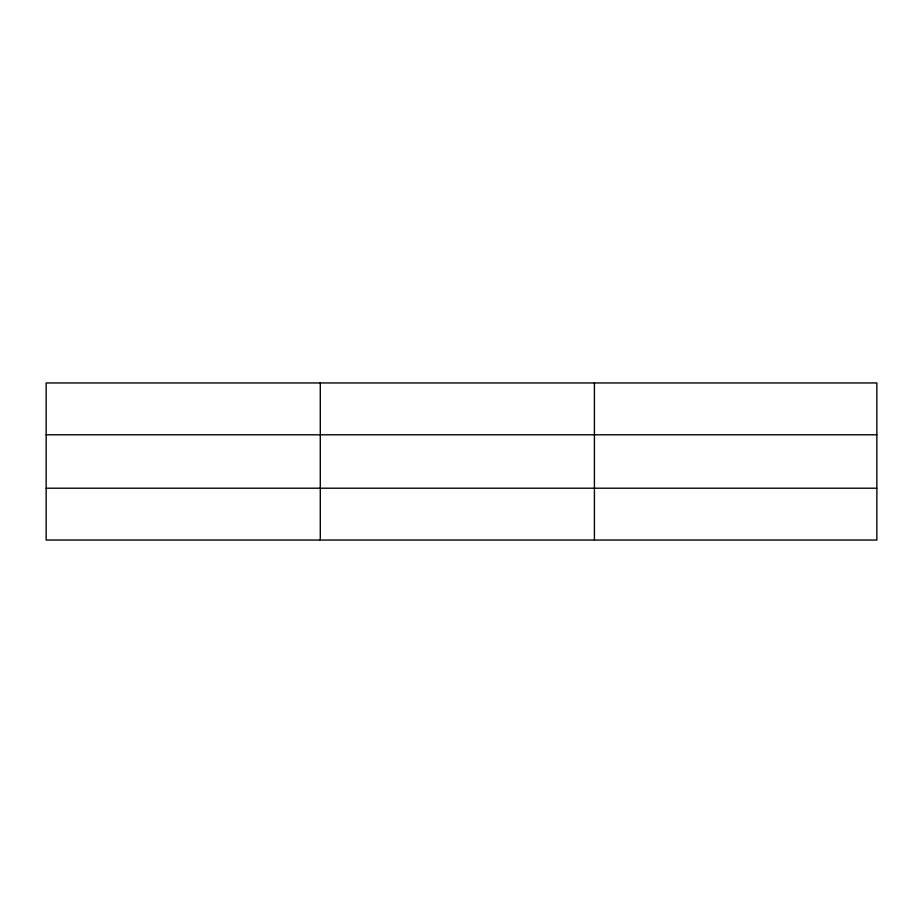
<?xml version="1.0" encoding="UTF-8"?>
<svg xmlns="http://www.w3.org/2000/svg" width="923" height="923" viewBox="0 0 923 923"><rect width="100%" height="100%" fill="white"/><g stroke="black" fill="none" stroke-linecap="round" stroke-linejoin="round"><path stroke-width="1.38" d="M320.281 382.953L320.281 540.047M594.412 382.953L594.412 540.047M876.85 488.209L876.85 540.047L46.15 540.047L46.15 382.953L876.85 382.953L876.85 488.209L46.15 488.209M46.15 434.791L876.85 434.791"/></g></svg>
